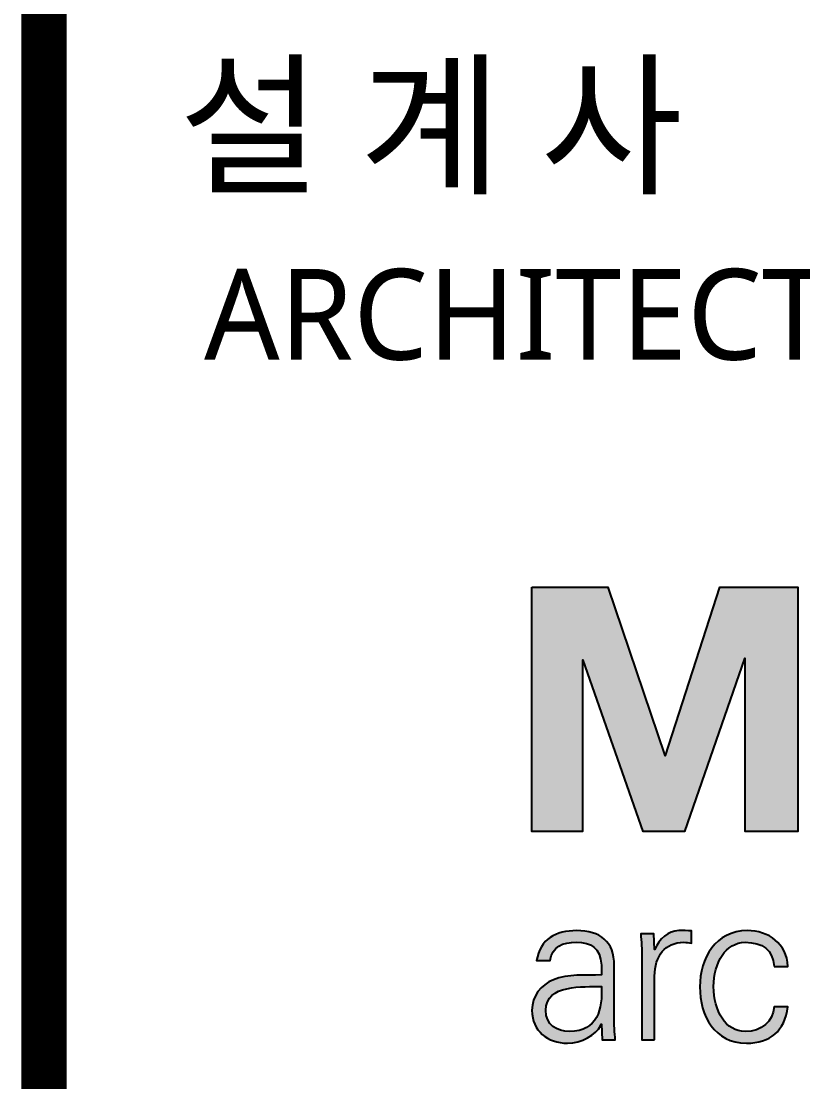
# Model space of a CAD drawing. Header units: millimetres. Extents: x 0 to 42000, y 0 to 29700.
# Drawn here: x 37925 to 38786, y 8731 to 9901 of the extents above; entities that cross this region are included whole.
import ezdxf

# ---------------------------------------------------------------- set-up
doc = ezdxf.new("R2010")
doc.units = ezdxf.units.MM
doc.layers.add('AA-SHEET', color=7, linetype='Continuous')
doc.styles.add('xr_A_form$0$맑은고딕', font='malgun.ttf')

# ---------------------------------------------------------------- blocks, each defined once
blk = doc.blocks.new('AA-FORM')
at = {"layer": 'AA-SHEET'}
blk.add_hatch(color=9, dxfattribs=at).paths.add_polyline_path([(38780.7, -20423.4), (38694.6, -20423.4), (38634.9, -20608.8), (38634.2, -20608.8), (38571.1, -20423.4), (38487.7, -20423.4), (38487.7, -20692.9), (38543.2, -20692.9), (38543.2, -20503.8), (38544, -20503.8), (38610, -20692.9), (38655.7, -20692.9), (38721.7, -20501.9), (38722.5, -20501.9), (38722.5, -20692.9), (38780.7, -20692.9)])
h = blk.add_hatch(color=253, dxfattribs=at)
edge = h.paths.add_edge_path()
edge.add_spline(control_points=[(38622.7, -20887.4), (38622.7, -20869.8), (38622.7, -20852.2), (38622.7, -20852.2), (38623.2, -20829.8), (38634.2, -20814.9), (38654.9, -20814.9)], knot_values=[10, 10, 10, 10, 10.5, 10.5, 10.5, 11.5, 11.5, 11.5, 11.5], degree=3, periodic=0)
edge.add_spline(control_points=[(38654.9, -20814.9), (38657.7, -20814.9), (38660.7, -20815.6), (38663.5, -20815.8)], knot_values=[9, 9, 9, 9, 10, 10, 10, 10], degree=3, periodic=0)
edge.add_spline(control_points=[(38663.5, -20815.8), (38663.5, -20815.8), (38663.5, -20802.3), (38663.5, -20802.3), (38658.9, -20802), (38654.2, -20801.8), (38649.5, -20802)], knot_values=[7, 7, 7, 7, 8, 8, 8, 9, 9, 9, 9], degree=3, periodic=0)
edge.add_spline(control_points=[(38649.5, -20802), (38637.9, -20802.5), (38627.4, -20810.9), (38623.2, -20822.8)], knot_values=[6, 6, 6, 6, 7, 7, 7, 7], degree=3, periodic=0)
edge.add_spline(control_points=[(38623.2, -20822.8), (38623.2, -20822.8), (38622.7, -20822.8), (38622.7, -20822.8), (38622.7, -20822.8), (38622.5, -20818.5), (38622.4, -20814.2)], knot_values=[4.5, 4.5, 4.5, 4.5, 5.5, 5.5, 5.5, 6, 6, 6, 6], degree=3, periodic=0)
edge.add_spline(control_points=[(38622.4, -20814.2), (38622.2, -20809.9), (38622, -20805.5), (38622, -20805.5), (38622, -20805.5), (38618.4, -20805.5), (38614.8, -20805.5)], knot_values=[3.5, 3.5, 3.5, 3.5, 4, 4, 4, 4.5, 4.5, 4.5, 4.5], degree=3, periodic=0)
edge.add_spline(control_points=[(38614.8, -20805.5), (38611.2, -20805.5), (38607.6, -20805.5), (38607.6, -20805.5), (38608, -20813.5), (38609, -20822.8), (38608.7, -20831.9)], knot_values=[2, 2, 2, 2, 2.5, 2.5, 2.5, 3.5, 3.5, 3.5, 3.5], degree=3, periodic=0)
edge.add_spline(control_points=[(38608.7, -20831.9), (38608.7, -20831.9), (38608.7, -20922.6), (38608.7, -20922.6), (38608.7, -20922.6), (38612.2, -20922.6), (38615.7, -20922.6)], knot_values=[0.5, 0.5, 0.5, 0.5, 1.5, 1.5, 1.5, 2, 2, 2, 2], degree=3, periodic=0)
edge.add_spline(control_points=[(38615.7, -20922.6), (38619.2, -20922.6), (38622.7, -20922.6), (38622.7, -20922.6), (38622.7, -20922.6), (38622.7, -20905), (38622.7, -20887.4)], knot_values=[11.5, 11.5, 11.5, 11.5, 12, 12, 12, 12.5, 12.5, 12.5, 12.5], degree=3, periodic=0)
h = blk.add_hatch(color=253, dxfattribs=at)
edge = h.paths.add_edge_path()
edge.add_spline(control_points=[(38578.2, -20896.3), (38578.2, -20896.3), (38578.2, -20840.7), (38578.2, -20840.7), (38578.7, -20813.9), (38562.6, -20802), (38536.7, -20802)], knot_values=[4, 4, 4, 4, 5, 5, 5, 6, 6, 6, 6], degree=3, periodic=0)
edge.add_spline(control_points=[(38536.7, -20802), (38514.3, -20802), (38496.4, -20811.1), (38492.8, -20835.1)], knot_values=[3, 3, 3, 3, 4, 4, 4, 4], degree=3, periodic=0)
edge.add_spline(control_points=[(38492.8, -20835.1), (38492.8, -20835.1), (38507.8, -20835.1), (38507.8, -20835.1), (38509.6, -20819.3), (38521.8, -20814.9), (38536.5, -20814.9)], knot_values=[1, 1, 1, 1, 2, 2, 2, 3, 3, 3, 3], degree=3, periodic=0)
edge.add_spline(control_points=[(38536.5, -20814.9), (38553, -20814.9), (38562.8, -20820.9), (38564.2, -20840.1)], knot_values=[0, 0, 0, 0, 1, 1, 1, 1], degree=3, periodic=0)
edge.add_spline(control_points=[(38564.2, -20840.1), (38564.2, -20840.1), (38564.2, -20842.7), (38564.2, -20845.4)], knot_values=[15.5, 15.5, 15.5, 15.5, 16, 16, 16, 16], degree=3, periodic=0)
edge.add_spline(control_points=[(38564.2, -20845.4), (38564.2, -20848.1), (38564.2, -20850.8), (38564.2, -20850.8), (38547.2, -20851.7), (38526.9, -20849.4), (38511.3, -20856.1)], knot_values=[14, 14, 14, 14, 14.5, 14.5, 14.5, 15.5, 15.5, 15.5, 15.5], degree=3, periodic=0)
edge.add_spline(control_points=[(38511.3, -20856.1), (38497.3, -20862), (38487.7, -20874.1), (38487.7, -20889.9)], knot_values=[13, 13, 13, 13, 14, 14, 14, 14], degree=3, periodic=0)
edge.add_spline(control_points=[(38487.7, -20889.9), (38487.7, -20912.8), (38505, -20926.1), (38526.7, -20926.1)], knot_values=[12, 12, 12, 12, 13, 13, 13, 13], degree=3, periodic=0)
edge.add_spline(control_points=[(38526.7, -20926.1), (38542.5, -20926.1), (38558.2, -20916.8), (38563.3, -20907)], knot_values=[11, 11, 11, 11, 12, 12, 12, 12], degree=3, periodic=0)
edge.add_spline(control_points=[(38563.3, -20907), (38563.3, -20907), (38564, -20905.3), (38564, -20905.3), (38564, -20905.3), (38564.1, -20905.3), (38564.2, -20905.3)], knot_values=[9.5, 9.5, 9.5, 9.5, 10.5, 10.5, 10.5, 11, 11, 11, 11], degree=3, periodic=0)
edge.add_spline(control_points=[(38564.2, -20905.3), (38564.3, -20905.3), (38564.4, -20905.3), (38564.4, -20905.3), (38564.4, -20905.3), (38564.6, -20909.6), (38564.7, -20914)], knot_values=[8.5, 8.5, 8.5, 8.5, 9, 9, 9, 9.5, 9.5, 9.5, 9.5], degree=3, periodic=0)
edge.add_spline(control_points=[(38564.7, -20914), (38564.8, -20918.3), (38564.9, -20922.6), (38564.9, -20922.6), (38564.9, -20922.6), (38568.5, -20922.6), (38572.1, -20922.6)], knot_values=[7.5, 7.5, 7.5, 7.5, 8, 8, 8, 8.5, 8.5, 8.5, 8.5], degree=3, periodic=0)
edge.add_spline(control_points=[(38572.1, -20922.6), (38575.7, -20922.6), (38579.4, -20922.6), (38579.4, -20922.6), (38578.9, -20914.7), (38578, -20905.3), (38578.2, -20896.3)], knot_values=[6, 6, 6, 6, 6.5, 6.5, 6.5, 7.5, 7.5, 7.5, 7.5], degree=3, periodic=0)
edge = h.paths.add_edge_path(flags=16)
edge.add_spline(control_points=[(38564.2, -20863.6), (38565.6, -20888.1), (38559.8, -20913.3), (38529.2, -20913.3)], knot_values=[0, 0, 0, 0, 1, 1, 1, 1], degree=3, periodic=0)
edge.add_spline(control_points=[(38529.2, -20913.3), (38515, -20913.3), (38502.9, -20905.8), (38502.9, -20889.9)], knot_values=[2, 2, 2, 2, 3, 3, 3, 3], degree=3, periodic=0)
edge.add_spline(control_points=[(38502.9, -20889.9), (38502.9, -20860.6), (38544.4, -20864.3), (38564.2, -20863.6)], knot_values=[1, 1, 1, 1, 2, 2, 2, 2], degree=3, periodic=0)
h = blk.add_hatch(color=253, dxfattribs=at)
edge = h.paths.add_edge_path()
edge.add_spline(control_points=[(38762, -20841.4), (38765.8, -20841.4), (38769.6, -20841.4), (38769.6, -20841.4), (38768.4, -20816.5), (38748.8, -20802), (38724.8, -20802)], knot_values=[8, 8, 8, 8, 8.5, 8.5, 8.5, 9.5, 9.5, 9.5, 9.5], degree=3, periodic=0)
edge.add_spline(control_points=[(38724.8, -20802), (38690.1, -20802), (38672.6, -20832.4), (38672.6, -20864)], knot_values=[7, 7, 7, 7, 8, 8, 8, 8], degree=3, periodic=0)
edge.add_spline(control_points=[(38672.6, -20864), (38672.6, -20896), (38689, -20926.1), (38723.9, -20926.1)], knot_values=[6, 6, 6, 6, 7, 7, 7, 7], degree=3, periodic=0)
edge.add_spline(control_points=[(38723.9, -20926.1), (38750.5, -20926.1), (38765.9, -20912.8), (38769.6, -20886)], knot_values=[5, 5, 5, 5, 6, 6, 6, 6], degree=3, periodic=0)
edge.add_spline(control_points=[(38769.6, -20886), (38769.6, -20886), (38754.5, -20886), (38754.5, -20886), (38753.3, -20902.1), (38740.7, -20913.3), (38722.5, -20913.3)], knot_values=[3, 3, 3, 3, 4, 4, 4, 5, 5, 5, 5], degree=3, periodic=0)
edge.add_spline(control_points=[(38722.5, -20913.3), (38701.1, -20913.3), (38687.8, -20890.6), (38687.8, -20863.8)], knot_values=[2, 2, 2, 2, 3, 3, 3, 3], degree=3, periodic=0)
edge.add_spline(control_points=[(38687.8, -20863.8), (38687.8, -20837.3), (38701.1, -20814.9), (38722.5, -20814.9)], knot_values=[1, 1, 1, 1, 2, 2, 2, 2], degree=3, periodic=0)
edge.add_spline(control_points=[(38722.5, -20814.9), (38741.9, -20814.9), (38753.3, -20823.5), (38754.5, -20841.4)], knot_values=[0, 0, 0, 0, 1, 1, 1, 1], degree=3, periodic=0)
edge.add_spline(control_points=[(38754.5, -20841.4), (38754.5, -20841.4), (38758.2, -20841.4), (38762, -20841.4)], knot_values=[9.5, 9.5, 9.5, 9.5, 10, 10, 10, 10], degree=3, periodic=0)
at = {"layer": 'AA-SHEET', "color": 4, "const_width": 50}
blk.add_lwpolyline([(37950, -850), (37950, -28790.8)], dxfattribs=at)
at = {"layer": 'AA-SHEET', "color": 9}
blk.add_lwpolyline([(38487.7, -20423.4), (38571.1, -20423.4), (38634.2, -20608.8), (38634.9, -20608.8), (38694.6, -20423.4), (38780.7, -20423.4), (38780.7, -20692.9), (38722.5, -20692.9), (38722.5, -20501.9), (38721.7, -20501.9), (38655.7, -20692.9), (38610, -20692.9), (38544, -20503.8), (38543.2, -20503.8), (38543.2, -20692.9), (38487.7, -20692.9)], close=True, dxfattribs=at)
at = {"layer": 'AA-SHEET', "color": 253}
for points, knots in [([(38622.7, -20922.6), (38622.7, -20922.6), (38608.7, -20922.6), (38608.7, -20922.6), (38608.7, -20922.6), (38608.7, -20831.9), (38608.7, -20831.9), (38609, -20822.8), (38608, -20813.5), (38607.6, -20805.5), (38607.6, -20805.5), (38622, -20805.5), (38622, -20805.5), (38622, -20805.5), (38622.7, -20822.8), (38622.7, -20822.8), (38622.7, -20822.8), (38623.2, -20822.8), (38623.2, -20822.8), (38627.4, -20810.9), (38637.9, -20802.5), (38649.5, -20802), (38654.2, -20801.8), (38658.9, -20802), (38663.5, -20802.3), (38663.5, -20802.3), (38663.5, -20815.8), (38663.5, -20815.8), (38660.7, -20815.6), (38657.7, -20814.9), (38654.9, -20814.9), (38634.2, -20814.9), (38623.2, -20829.8), (38622.7, -20852.2), (38622.7, -20852.2), (38622.7, -20922.6), (38622.7, -20922.6)], [0, 0, 0, 0, 1, 1, 1, 2, 2, 2, 3, 3, 3, 4, 4, 4, 5, 5, 5, 6, 6, 6, 7, 7, 7, 8, 8, 8, 9, 9, 9, 10, 10, 10, 11, 11, 11, 12, 12, 12, 12]), ([(38564.2, -20840.1), (38562.8, -20820.9), (38553, -20814.9), (38536.5, -20814.9), (38521.8, -20814.9), (38509.6, -20819.3), (38507.8, -20835.1), (38507.8, -20835.1), (38492.8, -20835.1), (38492.8, -20835.1), (38496.4, -20811.1), (38514.3, -20802), (38536.7, -20802), (38562.6, -20802), (38578.7, -20813.9), (38578.2, -20840.7), (38578.2, -20840.7), (38578.2, -20896.3), (38578.2, -20896.3), (38578, -20905.3), (38578.9, -20914.7), (38579.4, -20922.6), (38579.4, -20922.6), (38564.9, -20922.6), (38564.9, -20922.6), (38564.9, -20922.6), (38564.4, -20905.3), (38564.4, -20905.3), (38564.4, -20905.3), (38564, -20905.3), (38564, -20905.3), (38564, -20905.3), (38563.3, -20907), (38563.3, -20907), (38558.2, -20916.8), (38542.5, -20926.1), (38526.7, -20926.1), (38505, -20926.1), (38487.7, -20912.8), (38487.7, -20889.9), (38487.7, -20874.1), (38497.3, -20862), (38511.3, -20856.1), (38526.9, -20849.4), (38547.2, -20851.7), (38564.2, -20850.8), (38564.2, -20850.8), (38564.2, -20840.1), (38564.2, -20840.1)], [0, 0, 0, 0, 1, 1, 1, 2, 2, 2, 3, 3, 3, 4, 4, 4, 5, 5, 5, 6, 6, 6, 7, 7, 7, 8, 8, 8, 9, 9, 9, 10, 10, 10, 11, 11, 11, 12, 12, 12, 13, 13, 13, 14, 14, 14, 15, 15, 15, 16, 16, 16, 16]), ([(38754.5, -20841.4), (38753.3, -20823.5), (38741.9, -20814.9), (38722.5, -20814.9), (38701.1, -20814.9), (38687.8, -20837.3), (38687.8, -20863.8), (38687.8, -20890.6), (38701.1, -20913.3), (38722.5, -20913.3), (38740.7, -20913.3), (38753.3, -20902.1), (38754.5, -20886), (38754.5, -20886), (38769.6, -20886), (38769.6, -20886), (38765.9, -20912.8), (38750.5, -20926.1), (38723.9, -20926.1), (38689, -20926.1), (38672.6, -20896), (38672.6, -20864), (38672.6, -20832.4), (38690.1, -20802), (38724.8, -20802), (38748.8, -20802), (38768.4, -20816.5), (38769.6, -20841.4), (38769.6, -20841.4), (38754.5, -20841.4), (38754.5, -20841.4)], [0, 0, 0, 0, 1, 1, 1, 2, 2, 2, 3, 3, 3, 4, 4, 4, 5, 5, 5, 6, 6, 6, 7, 7, 7, 8, 8, 8, 9, 9, 9, 10, 10, 10, 10]), ([(38529.2, -20913.3), (38559.8, -20913.3), (38565.6, -20888.1), (38564.2, -20863.6), (38544.4, -20864.3), (38502.9, -20860.6), (38502.9, -20889.9), (38502.9, -20905.8), (38515, -20913.3), (38529.2, -20913.3)], [0, 0, 0, 0, 1, 1, 1, 2, 2, 2, 3, 3, 3, 3])]:
    blk.add_open_spline(points, degree=3, knots=knots, dxfattribs=at)
at = {"layer": 'AA-SHEET', "color": 7, "style": 'xr_A_form$0$맑은고딕'}
blk.add_text('설 계 사', height=125, dxfattribs=at).set_placement((38098.6, -19976.9))
at = {"layer": 'AA-SHEET', "color": 9, "style": 'xr_A_form$0$맑은고딕'}
blk.add_text('ARCHITECTS.', height=100, dxfattribs=at).set_placement((38126.5, -20172.5))

msp = doc.modelspace()

# ---------------------------------------------------------------- block references
msp.add_blockref('AA-FORM', (0, 29700))

doc.saveas('drawing.dxf')
